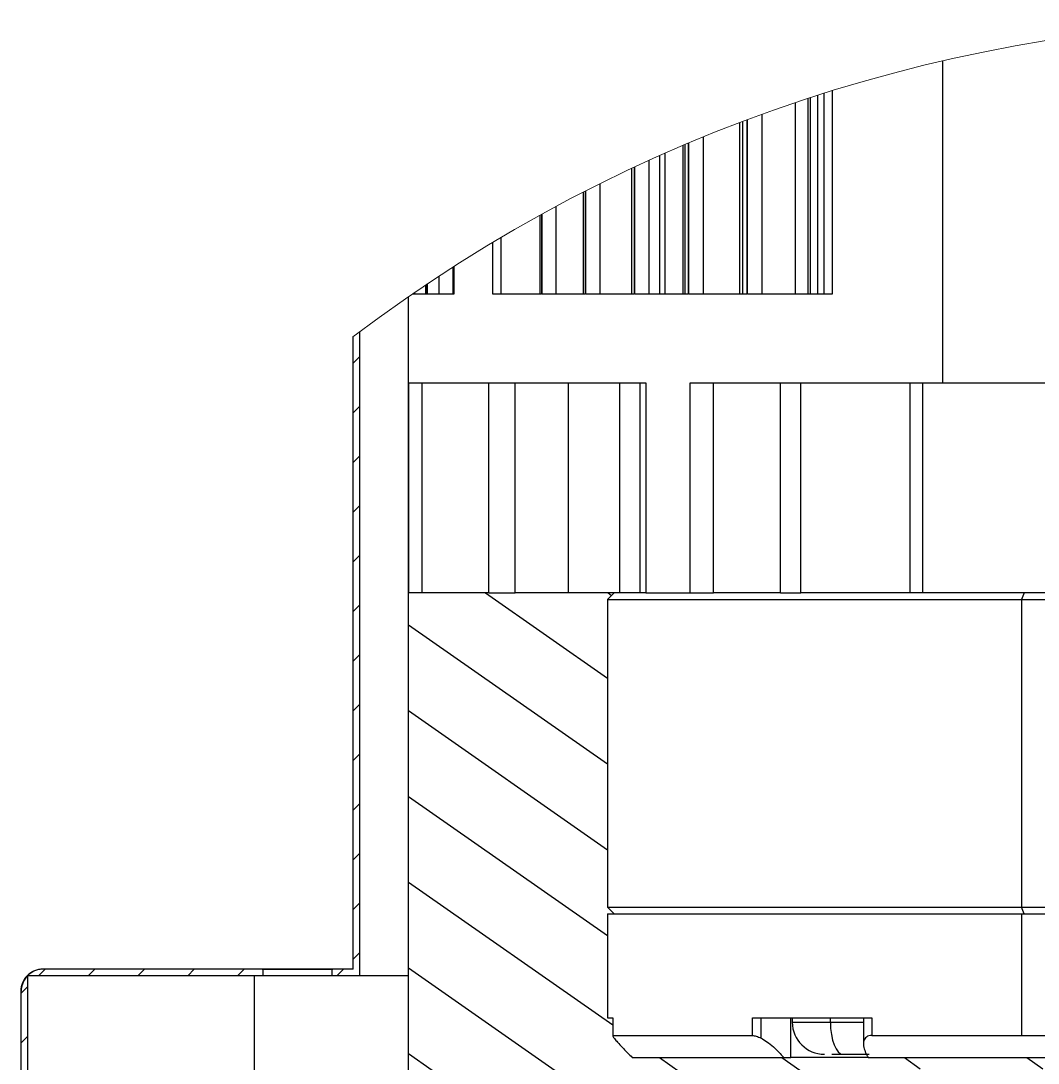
# Model space of a CAD drawing. Header units: millimetres. Extents: x 2 to 1187, y 2 to 839.
# Drawn here: x 572.31 to 618.27, y 427.65 to 474.75 of the extents above; entities that cross this region are included whole.
import ezdxf

# ---------------------------------------------------------------- set-up
doc = ezdxf.new("R2010")
doc.units = ezdxf.units.MM

# ---------------------------------------------------------------- blocks, each defined once
blk = doc.blocks.new('SW_HATCH_3')
at = {"color": 0, "linetype": 'Continuous', "lineweight": 18}
for p, q in [((-98.80708903074265, 40.3868779540062), (-98.50695729255676, 40.68700969219208)), ((-98.80708903074265, 38.14181685447693), (-98.50695729255676, 38.44194114208221)), ((-98.80708903074265, 35.89674830436707), (-98.50695729255676, 36.19688004255295)), ((-98.80708903074265, 33.6516872048378), (-98.50695729255676, 33.95181894302368)), ((-98.80708903074265, 31.40662610530853), (-98.50695729255676, 31.70675039291382)), ((-98.80708903074265, 29.16155755519867), (-98.50695729255676, 29.46168929338455)), ((-98.80708903074265, 26.9164964556694), (-98.50695729255676, 27.21662074327469)), ((-98.80708903074265, 24.67142790555954), (-98.50695729255676, 24.97155964374542)), ((-98.80708903074265, 22.42636680603027), (-98.50695729255676, 22.72649854421616)), ((-98.80708903074265, 20.18130570650101), (-98.50695729255676, 20.48142999410629)), ((-98.80708903074265, 17.93623715639114), (-98.50695729255676, 18.23636889457703)), ((-98.80708903074265, 15.69117605686188), (-98.50695729255676, 15.99130034446716)), ((-98.80708903074265, 13.44610750675201), (-98.50695729255676, 13.7462392449379)), ((-113.0235865712166, 12.69999891519547), (-112.7235814929008, 13.0000039935112)), ((-110.7785180211067, 12.69999891519547), (-110.4785203933716, 13.0000039935112)), ((-108.5334569215775, 12.69999891519547), (-108.2334592938423, 13.0000039935112)), ((-106.2883883714676, 12.69999891519547), (-105.9883907437325, 13.0000039935112)), ((-104.0433272719383, 12.69999891519547), (-103.7433296442032, 13.0000039935112)), ((-99.5531976222992, 12.69999891519547), (-99.25319999456406, 13.0000039935112)), ((-113.8118281960487, 9.666696190834045), (-113.5117560625076, 9.966764599084854))]:
    blk.add_line(p, q, dxfattribs=at)
at = {"color": 0, "linetype": 'Continuous', "lineweight": 18, "flags": 128}
blk.add_lwpolyline([(-113.8118281960487, 11.91175729036331), (-113.7689724564552, 11.95460557937622), (-113.5117560625076, 12.21182942390442)], dxfattribs=at)

msp = doc.modelspace()

# ---------------------------------------------------------------- hatches: boundary and pattern name
h = msp.add_hatch()
h.set_pattern_fill('ANSI31', color=256, angle=100)
h.set_pattern_definition([(145, (0, 0), (-1.821105185414571, -2.600807740617549), [])])
edge = h.paths.add_edge_path()
edge.add_spline(control_points=[(599.9346702676371, 427.9032063422289), (599.7805139956631, 428.0602532270518), (599.5554031759822, 428.2895851414663), (599.2849345490113, 428.5785644787404), (599.1714793480113, 428.7126330465743), (599.1234659534052, 428.769369864234)], knot_values=[0, 0, 0, 0, 0.5561818946766323, 0.8121794890282514, 1, 1, 1, 1], degree=3, periodic=0)
edge.add_spline(control_points=[(599.1234659534052, 428.769369864234), (599.0925367228492, 428.7990741407466), (599.0522577534515, 428.8377578591293), (599.049605583576, 428.8908779013204), (599.0489899497584, 428.9032083687869)], knot_values=[0, 0, 0, 0, 0.7678754203147536, 1, 1, 1, 1], degree=3, periodic=0)
edge.add_line((599.0489899497584, 428.9032083687869), (599.0489899497584, 429.7032107350913))
edge.add_line((599.0489899497584, 429.7032107350913), (598.812620280321, 429.7032107350913))
edge.add_line((598.812620280321, 429.7032107350913), (598.812620280321, 434.4032083389845))
edge.add_line((598.812620280321, 434.4032083389845), (599.1126179080561, 434.4032083389845))
edge.add_line((599.1126179080561, 434.4032083389845), (598.812620280321, 434.7032059667197))
edge.add_line((598.812620280321, 434.7032059667197), (598.812620280321, 448.6032102940169))
edge.add_line((598.812620280321, 448.6032102940169), (599.1126179080561, 448.903207921752))
edge.add_line((599.1126179080561, 448.903207921752), (597.0315440874651, 448.903207921752))
edge.add_line((597.0315440874651, 448.903207921752), (594.6370764952258, 448.903207921752))
edge.add_line((594.6370764952258, 448.903207921752), (593.451987145479, 448.903207921752))
edge.add_line((593.451987145479, 448.903207921752), (590.4461249094561, 448.903207921752))
edge.add_line((590.4461249094561, 448.903207921752), (589.8319064956263, 448.903207921752))
edge.add_line((589.8319064956263, 448.903207921752), (589.8319064956263, 421.9032073776131))
edge.add_line((589.8319064956263, 421.9032073776131), (612.3126178365305, 421.9032090840426))
edge.add_line((612.3126178365305, 421.9032090840426), (612.3126178365305, 426.9032080409613))
edge.add_line((612.3126178365305, 426.9032080409613), (609.3126192074374, 426.9032080409613))
edge.add_line((609.3126192074374, 426.9032080409613), (608.8126181941584, 427.4032090542403))
edge.add_line((608.8126181941584, 427.4032090542403), (621.4798271041468, 427.4032090542403))
edge.add_line((621.4798271041468, 427.4032090542403), (650.812613902624, 427.4032090542403))
edge.add_line((650.812613902624, 427.4032090542403), (650.3126203399256, 426.9032080409613))
edge.add_line((650.3126203399256, 426.9032080409613), (647.3126142602518, 426.9032080409613))
edge.add_line((647.3126142602518, 426.9032080409613), (647.3126142602518, 421.9032090840426))
edge.add_line((647.3126142602518, 421.9032090840426), (652.278307018812, 421.9032090840426))
edge.add_line((652.278307018812, 421.9032090840426), (665.9715055804804, 421.9032090840426))
edge.add_line((665.9715055804804, 421.9032090840426), (665.9715055804805, 448.903207921752))
edge.add_line((665.9715055804805, 448.903207921752), (664.988148150976, 448.903207921752))
edge.add_line((664.988148150976, 448.903207921752), (660.5126141887263, 448.903207921752))
edge.add_line((660.5126141887263, 448.903207921752), (660.812619267042, 448.6032102940169))
edge.add_line((660.812619267042, 448.6032102940169), (660.812619267042, 434.7032059667197))
edge.add_line((660.812619267042, 434.7032059667197), (660.5126141887263, 434.4032083389845))
edge.add_line((660.5126141887263, 434.4032083389845), (660.812619267042, 434.4032083389845))
edge.add_line((660.812619267042, 434.4032083389845), (660.812619267042, 429.7032107350913))
edge.add_line((660.812619267042, 429.7032107350913), (660.6626241784647, 429.7032107350913))
edge.add_line((660.6626241784647, 429.7032107350913), (660.6626241784647, 429.5032073495475))
edge.add_line((660.6626241784647, 429.5032073495475), (660.6347590070322, 429.2203274307337))
edge.add_line((660.6347590070322, 429.2203274307337), (660.5838715415553, 429.0318538186636))
edge.add_line((660.5838715415553, 429.0318538186636), (660.5838715415553, 428.9032083687869))
edge.add_line((660.5838715415553, 428.9032083687869), (660.576242147024, 428.9032083687869))
edge.add_spline(control_points=[(660.576242147024, 428.9032083687869), (660.5774843248126, 428.8944151496365), (660.583211192786, 428.8538753769915), (660.5096741508561, 428.7894901728968), (660.4320916711804, 428.6795621285757), (660.2578263625288, 428.4931841247958), (660.012100857951, 428.2280847014786), (659.8010519681135, 428.0148439720202), (659.6905618291453, 427.9032063422289)], knot_values=[0, 0, 0, 0, 0.01929659943733423, 0.08896397788285093, 0.189495352092934, 0.3317769779081303, 0.6501661078172543, 0.9999999999999999, 0.9999999999999999, 0.9999999999999999, 0.9999999999999999], degree=3, periodic=0)
edge.add_line((659.6905618291453, 427.9032063422289), (657.3497682195261, 427.9032063422289))
edge.add_line((657.3497682195261, 427.9032063422289), (652.8510927539423, 427.9032063422289))
edge.add_line((652.8510927539423, 427.9032063422289), (652.535515962179, 427.9032063422289))
edge.add_line((652.535515962179, 427.9032063422289), (650.8416860681132, 427.9032063422289))
edge.add_line((650.8416860681132, 427.9032063422289), (649.0160554032877, 427.9032063422289))
edge.add_line((649.0160554032877, 427.9032063422289), (632.515984712179, 427.9032063422289))
edge.add_line((632.515984712179, 427.9032063422289), (631.0426920037821, 427.9032063422289))
edge.add_line((631.0426920037821, 427.9032063422289), (627.1149545293406, 427.9032063422289))
edge.add_line((627.1149545293406, 427.9032063422289), (627.1092473846033, 427.9032063422289))
edge.add_line((627.1092473846033, 427.9032063422289), (610.597285566862, 427.9032063422289))
edge.add_line((610.597285566862, 427.9032063422289), (607.089723585184, 427.9032063422289))
edge.add_line((607.089723585184, 427.9032063422289), (606.7741467934206, 427.9032063422289))
edge.add_line((606.7741467934206, 427.9032063422289), (599.9346702676371, 427.9032063422289))

# ---------------------------------------------------------------- linework, layer by layer
at = {"color": 7, "linetype": 'Continuous', "lineweight": 25}
for p, q in [((613.9406293016032, 472.9400847790328), (613.9406293016032, 458.4032048223105)), ((608.9599385243014, 471.5927292344657), (608.9599385243014, 462.4032054779616)), ((607.3130100350932, 462.4032054779616), (607.3130100350932, 471.0594166753378)), ((607.8665732722834, 471.2436695334998), (607.866580722864, 462.4032054779616)), ((607.963438270624, 471.2753941056815), (607.963438270624, 462.4032054779616)), ((608.3023726325587, 471.3851560590354), (608.3023726325587, 462.4032054779616)), ((608.5806369166926, 471.4738626716223), (608.5806369166926, 462.4032054779616)), ((604.7916665058688, 462.4032054779616), (604.7916665058688, 470.1547299263564)), ((604.9176111202792, 470.2025030491438), (604.9176111202792, 462.4032054779616)), ((605.108815370138, 470.2745129106131), (605.108815370138, 462.4032054779616)), ((605.1355406027392, 462.4032054779616), (605.1355406027392, 470.2845264909354)), ((605.7991787176684, 462.4032054779616), (605.7991787176684, 470.5292482612219)), ((602.233047721918, 462.4032054779616), (602.233047721918, 469.1234503624526)), ((602.302807508047, 469.1531260249701), (602.302807508047, 462.4032054779616)), ((602.4609162788943, 469.2200545904723), (602.4609162788943, 462.4032054779616)), ((602.4857118111208, 462.4032054779616), (602.4857118111208, 469.2305077550498)), ((603.1504451613978, 462.4032054779616), (603.1504451613978, 469.5066560742941)), ((601.1655061822489, 468.6581690547553), (601.1655061822489, 462.4032054779616)), ((601.4039471130923, 468.7639151451674), (601.4039471130923, 462.4032054779616)), ((600.6915374975756, 462.4032054779616), (600.6915374975756, 468.4448067782012)), ((599.8935654144839, 468.0760030386534), (599.8935654144839, 462.4032054779616)), ((600.0211715083674, 468.1357939479437), (600.0211715083674, 462.4032054779616)), ((600.043858526285, 462.4032054779616), (600.043858526285, 468.1463961241332)), ((598.4803392868594, 462.4032054779616), (598.4803392868594, 467.3927624461737)), ((597.708220718439, 467.0028512117949), (597.708220718439, 462.4032054779616)), ((597.8081702571467, 467.0539994475928), (597.8081702571467, 462.4032054779616)), ((597.8285624962405, 462.4032054779616), (597.8285624962405, 467.0644079086867)), ((596.4945136886195, 462.4032054779616), (596.4945136886195, 466.3655508992758)), ((595.7634105663851, 465.9669299361792), (595.7634105663851, 462.4032054779616)), ((595.83873593622, 466.0085190770712), (595.83873593622, 462.4032054779616)), ((595.8566769342974, 462.4032054779616), (595.8566769342974, 466.0184059975234)), ((594.0158843379572, 462.4032054779616), (594.0158843379572, 464.9677623746481)), ((593.6401813607768, 462.4032054779616), (593.6401813607768, 464.7441779015151)), ((591.8275296073512, 463.6201460597601), (591.8275296073512, 462.4032054779616)), ((591.8791919332102, 463.6532489893523), (591.8791919332102, 462.4032054779616)), ((591.2084981184557, 462.4032054779616), (591.2084981184557, 463.2185746667471)), ((590.6016483288363, 462.4032054779616), (590.6016483288363, 462.8158633349028)), ((590.6557320933894, 462.8521178600874), (590.6557320933894, 462.4032054779616)), ((590.6664013248042, 462.8592629668799), (590.6664013248042, 462.4032054779616)), ((590.6733974199847, 462.4032054779616), (590.6733974199847, 462.8639493820754)), ((589.8126169424609, 462.2785423634139), (589.8126169424609, 448.903207921752)), ((590.0989204030589, 462.4032054779616), (589.9936362486437, 462.4032054779616)), ((590.0953366737917, 462.4728758571234), (590.0953366737917, 462.4032054779616)), ((590.0989204030589, 462.4753270981398), (590.0989204030589, 462.4032054779616)), ((590.1029884200648, 462.4032054779616), (590.1029884200648, 462.4781061647025)), ((590.6664013248042, 462.4032054779616), (590.1029884200648, 462.4032054779616)), ((591.8791919332102, 462.4032054779616), (590.6733974199847, 462.4032054779616)), ((595.83873593622, 462.4032054779616), (593.6401813607768, 462.4032054779616)), ((597.8081702571467, 462.4032054779616), (595.8566769342974, 462.4032054779616)), ((600.0211715083674, 462.4032054779616), (597.8285624962405, 462.4032054779616)), ((602.4609162788943, 462.4032054779616), (600.043858526285, 462.4032054779616)), ((605.108815370138, 462.4032054779616), (602.4857118111208, 462.4032054779616)), ((608.9599385243014, 462.4032054779616), (605.1355406027392, 462.4032054779616)), ((587.6309006791666, 431.6032056448546), (587.6309006791666, 460.7086826799002)), ((587.3126193266467, 460.4688931939688), (587.3126193266467, 431.9032107231703)), ((587.3307689409808, 431.9032107231703), (587.3307689409808, 460.4826395151701)), ((589.8374795299128, 458.4032048223105), (600.5489035826281, 458.4032048223105)), ((589.8374795299128, 448.903207921752), (589.8374795299128, 458.4032048223105)), ((590.4461249094561, 448.903207921752), (590.4461249094561, 458.4032048223105)), ((593.451987145479, 448.903207921752), (593.451987145479, 458.4032048223105)), ((594.6370764952258, 448.903207921752), (594.6370764952258, 458.4032048223105)), ((597.0315440874651, 458.4032048223105), (597.0315440874651, 448.903207921752)), ((599.349829493101, 458.4032048223105), (599.349829493101, 448.903207921752)), ((600.2804964166239, 458.4032048223105), (600.2804964166239, 448.903207921752)), ((600.5489035826281, 458.4032048223105), (600.5489035826281, 448.903207921752)), ((602.5429471712664, 448.903207921752), (602.5429471712664, 458.4032048223105)), ((602.5429471712664, 458.4032048223105), (613.9406293016032, 458.4032048223105)), ((603.5992904882983, 448.903207921752), (603.5992904882983, 458.4032048223105)), ((606.6269605737284, 448.903207921752), (606.6269605737284, 458.4032048223105)), ((607.5482770186022, 448.903207921752), (607.5482770186022, 458.4032048223105)), ((612.4765306096629, 458.4032048223105), (612.4765306096629, 448.903207921752)), ((613.0397050958231, 458.4032048223105), (613.0397050958231, 448.903207921752)), ((613.9406293016032, 458.4032048223105), (628.4026234727457, 458.4032048223105)), ((589.8126169424609, 448.903207921752), (589.8126169424609, 421.9032053587523)), ((589.8319064956263, 448.903207921752), (589.8126169424609, 448.903207921752)), ((589.8126169424609, 448.903207921752), (589.8374795299128, 448.903207921752)), ((589.8319064956263, 421.9032053587523), (589.8319064956263, 448.903207921752)), ((590.4461249094561, 448.903207921752), (589.8374795299128, 448.903207921752)), ((593.451987145479, 448.903207921752), (590.4461249094561, 448.903207921752)), ((593.451987145479, 448.903207921752), (594.6370764952258, 448.903207921752)), ((597.0315440874651, 448.903207921752), (594.6370764952258, 448.903207921752)), ((599.349829493101, 448.903207921752), (597.0315440874651, 448.903207921752)), ((599.1126179080561, 448.903207921752), (598.812620280321, 448.6032102940169)), ((600.2804964166239, 448.903207921752), (599.349829493101, 448.903207921752)), ((600.5489035826281, 448.903207921752), (600.2804964166239, 448.903207921752)), ((600.5489035826281, 448.903207921752), (602.5429471712664, 448.903207921752)), ((602.5429471712664, 448.903207921752), (603.5992904882983, 448.903207921752)), ((606.6269605737284, 448.903207921752), (603.5992904882983, 448.903207921752)), ((606.6269605737284, 448.903207921752), (607.5482770186022, 448.903207921752)), ((612.4765306096629, 448.903207921752), (607.5482770186022, 448.903207921752)), ((613.0397050958231, 448.903207921752), (612.4765306096629, 448.903207921752)), ((623.0703174453333, 448.903207921752), (613.0397050958231, 448.903207921752)), ((617.630857167776, 448.903207921752), (617.5118266921595, 448.6032102940169)), ((598.812620280321, 448.6032102940169), (598.812620280321, 434.7032059667197)), ((598.812620280321, 448.6032102940169), (617.5118266921595, 448.6032102940169)), ((617.5118266921595, 448.6032102940169), (617.5118266921595, 434.7032059667197)), ((617.5118266921595, 448.6032102940169), (660.812619267042, 448.6032102940169)), ((598.812620280321, 434.7032059667197), (599.1126179080561, 434.4032083389845)), ((598.812620280321, 434.7032059667197), (617.5118266921595, 434.7032059667197)), ((598.812620280321, 434.4032083389845), (598.812620280321, 429.7032107350913)), ((598.812620280321, 434.4032083389845), (617.5118266921595, 434.4032083389845)), ((617.5118266921595, 434.7032059667197), (660.812619267042, 434.7032059667197)), ((617.630857167776, 434.4032083389845), (617.5118266921595, 434.7032059667197)), ((617.5118266921595, 434.4032083389845), (617.5118266921595, 428.9032083687869)), ((617.5118266921595, 434.4032083389845), (660.812619267042, 434.4032083389845)), ((583.2449897509173, 431.6032056448546), (572.6261019092158, 431.6032056448546)), ((572.6261019092158, 426.6032066879359), (572.6261019092158, 431.6032056448546)), ((583.2132130246714, 431.9032107231703), (573.3262702208117, 431.9032107231703)), ((582.860539792116, 421.9032053587523), (582.860539792116, 431.6032056448546)), ((583.2132130246714, 431.9032107231703), (583.2449897509173, 431.8782065746871)), ((586.4120229464129, 431.9032107231703), (583.2132130246714, 431.9032107231703)), ((586.380246220167, 431.8782065746871), (583.2316606622294, 431.8782065746871)), ((583.2449897509173, 431.8782065746871), (583.2449897509173, 431.6032056448546)), ((586.380246220167, 431.6032056448546), (583.2449897509173, 431.6032056448546)), ((586.380246220167, 431.8782065746871), (586.4120229464129, 431.9032107231703)), ((586.380246220167, 431.6032056448546), (586.380246220167, 431.8782065746871)), ((587.6309006791666, 431.6032056448546), (586.380246220167, 431.6032056448546)), ((587.3307689409808, 431.9032107231703), (586.4120229464129, 431.9032107231703)), ((589.8126169424609, 431.6032056448546), (587.6309006791666, 431.6032056448546)), ((572.3126187306002, 430.9032086966124), (572.3126187306002, 426.9032080409613)), ((572.3260297756747, 430.9032086966124), (572.3126187306002, 430.9032086966124)), ((572.3260297756747, 426.9032080409613), (572.3260297756747, 430.9032086966124)), ((598.812620280321, 429.7032107350913), (599.0489899497584, 429.7032107350913)), ((599.0489899497584, 429.7032107350913), (599.0489899497584, 428.9032083687869)), ((605.3576573114947, 429.7032107350913), (610.7612430434779, 429.7032107350913)), ((605.3576573114947, 428.9032083687869), (605.3576573114947, 429.7032107350913)), ((605.7497292142466, 428.7840735850421), (605.7497292142466, 429.7032107350913)), ((607.089723585184, 427.9032063422289), (607.089723585184, 429.7032107350913)), ((607.1636258941248, 429.7032107350913), (607.1636258941248, 429.5032073495474)), ((608.8827505093172, 429.5032073495474), (608.8827505093172, 429.7032107350913)), ((610.3758021574572, 429.7032107350913), (610.3758021574572, 428.5205689010706)), ((610.7612430434779, 429.7032107350913), (610.7612430434779, 428.9032083687869)), ((607.1636258941248, 429.5032073495474), (608.8827505093172, 429.5032073495474)), ((608.8827505093172, 429.5032073495474), (610.3758021574572, 429.5032073495474)), ((599.0489899497584, 428.9032083687869), (605.3576573114947, 428.9032083687869)), ((610.7612430434779, 428.9032083687869), (617.5118266921595, 428.9032083687869)), ((617.5118266921595, 428.9032083687869), (625.9917049985484, 428.9032083687869)), ((599.9346702676371, 427.9032063422289), (606.7741467934206, 427.9032063422289)), ((606.7741467934206, 427.9032063422289), (607.089723585184, 427.9032063422289)), ((610.6097205858782, 427.9032063422289), (607.089723585184, 427.9032063422289)), ((608.9514150600985, 428.0532088813868), (609.4581066947535, 428.0532088813868)), ((609.4581066947535, 428.0532088813868), (610.6385841351107, 428.0532088813868)), ((610.597285566862, 427.9032063422289), (627.1092473846033, 427.9032063422289))]:
    msp.add_line(p, q, dxfattribs=at)
at = {"color": 7, "linetype": 'Continuous', "lineweight": 25, "flags": 128}
msp.add_lwpolyline([(608.8827505093172, 429.5032073495474), (608.8937997203425, 429.2203274307337), (608.926545022066, 428.9483179090109), (608.9797123652056, 428.6976319489565), (609.0512677412585, 428.4779031512824), (609.1384544354037, 428.297576749095), (609.2379271369532, 428.1635817823496), (609.3458636980608, 428.081070327529), (609.4581066947535, 428.0532088813868)], dxfattribs=at)
at = {"color": 7, "linetype": 'Continuous', "lineweight": 18}
msp.add_arc((629.8126148579478, 404.3877078303642), 70.36582247048356, 52.84405510223729, 127.1559348533669, dxfattribs=at)
at = {"color": 7, "linetype": 'Continuous', "lineweight": 25}
for centre, radius, start, end in [((573.312619687649, 430.9032097661215), 1.000000957049398, 89.99993872169802, 180.0000612782995), ((608.6136291897334, 429.5032121770029), 1.450003295616589, 180.0001907532397, 269.9999564490789)]:
    msp.add_arc(centre, radius, start, end, dxfattribs=at)
for points, knots in [([(573.3262702208117, 431.9032107231703), (573.2368966178224, 431.8961519844043), (573.0352481249452, 431.8802257602601), (572.7459929945944, 431.7400165370016), (572.5315068214596, 431.531433926149), (572.3843580918965, 431.2750775907389), (572.3301449482227, 431.0682533991161), (572.3266927028526, 430.9297963105163), (572.3260297756747, 430.9032086966124)], [0, 0, 0, 0, 0.170871009633368, 0.385526379339411, 0.6001554486161165, 0.7345092401162608, 0.9490183862002675, 0.9999999999999999, 0.9999999999999999, 0.9999999999999999, 0.9999999999999999]), ([(599.0489899497584, 428.9032083687869), (599.049605583576, 428.8908779013204), (599.0522577534515, 428.8377578591293), (599.0925367228492, 428.7990741407466), (599.1234659534052, 428.769369864234)], [0, 0, 0, 0, 0.2321245796852464, 1, 1, 1, 1]), ([(599.1234659534052, 428.769369864234), (599.1714793480113, 428.7126330465743), (599.2849345490113, 428.5785644787404), (599.5554031759822, 428.2895851414663), (599.7805139956631, 428.0602532270518), (599.9346702676371, 427.9032063422289)], [0, 0, 0, 0, 0.1878205109717486, 0.4438181053233677, 1, 1, 1, 1]), ([(605.3576573114947, 428.9032083687869), (605.4167739977473, 428.8959930207747), (605.5540542246645, 428.8792376057609), (605.6787378359537, 428.8185993310721), (605.7497292142466, 428.7840735850421)], [0, 0, 0, 0, 0.4306278302429081, 0.9999999999999999, 0.9999999999999999, 0.9999999999999999, 0.9999999999999999]), ([(605.7497292142466, 428.7840735850421), (605.839409038796, 428.7325221103107), (606.0396037353887, 428.6174423597136), (606.3967758653424, 428.3348126718447), (606.6274743521567, 428.070958411399), (606.7741467934206, 427.9032063422289)], [0, 0, 0, 0, 0.2281320131684368, 0.5092652599266247, 1, 1, 1, 1]), ([(610.7612430434779, 428.9032083687869), (610.7148661367964, 428.9004326595648), (610.6277130327638, 428.8952164497763), (610.4800407288102, 428.8293704704506), (610.3688975526055, 428.6588521000488), (610.3719543588039, 428.4126267993524), (610.4278538683113, 428.254673708602), (610.4579001050547, 428.1697732148257)], [0, 0, 0, 0, 0.1423818378794668, 0.2675689263695553, 0.4846533837276295, 0.7229988854311845, 1, 1, 1, 1]), ([(610.4579001050547, 428.1697732148257), (610.4803287721857, 428.119740642857), (610.5214294130777, 428.0280557129685), (610.5735893621485, 427.94220721559), (610.597285566862, 427.9032063422289)], [0, 0, 0, 0, 0.5457011531718382, 1, 1, 1, 1])]:
    msp.add_open_spline(points, degree=3, knots=knots, dxfattribs=at)

# ---------------------------------------------------------------- block references
at = {"color": 7, "linetype": 'Continuous', "lineweight": 18}
msp.add_blockref('SW_HATCH_3', (686.1378579717234, 418.9032067296591), dxfattribs=at)

doc.saveas('drawing.dxf')
